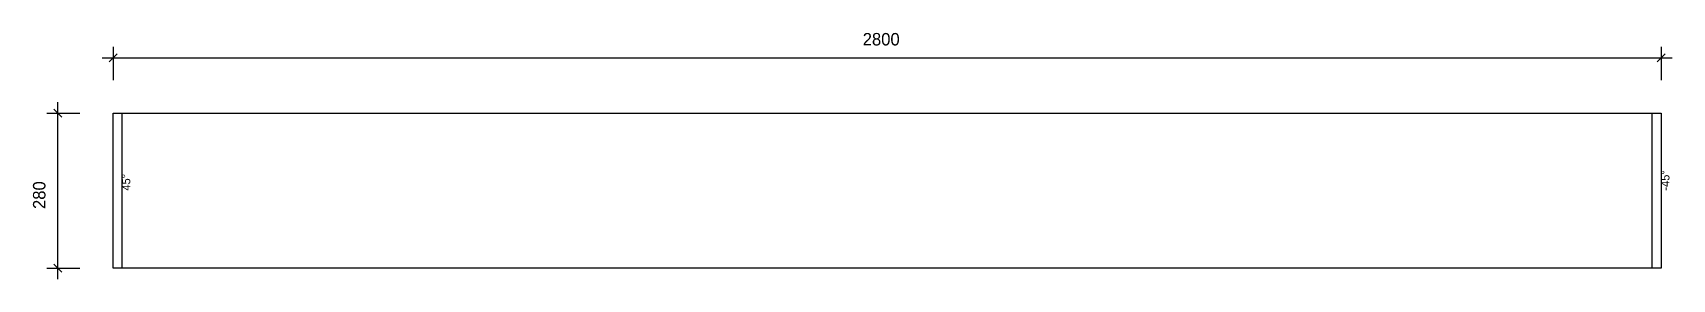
# Model space of a CAD drawing. Header units: millimetres. Extents: x -145 to 2820, y -20 to 425.
import ezdxf
from ezdxf.enums import TextEntityAlignment as Align

# ---------------------------------------------------------------- set-up
doc = ezdxf.new("R2010")
doc.units = ezdxf.units.MM
for name, color, linetype in [('CONTOUR', 7, 'CONTINUOUS'), ('CUT_MITRE', 7, 'CONTINUOUS'), ('DIMLINES', 7, 'CONTINUOUS'), ('DIMLINESTEXT', 7, 'CONTINUOUS')]:
    doc.layers.add(name, color=color, linetype=linetype)

msp = doc.modelspace()

# ---------------------------------------------------------------- linework, layer by layer
at = {"layer": 'CONTOUR', "color": 0, "linetype": '0'}
msp.add_lwpolyline([(0, 0), (0, 280), (2799.999, 280), (2799.999, 0), (0, 0)], dxfattribs=at)
at = {"layer": 'CUT_MITRE', "color": 1, "linetype": '1'}
for points in [[(16, 280), (16, 140), (16, 0), (0, 0), (0, 280), (16, 280)], [(2799.999, 280), (2799.999, 140), (2799.999, 0), (2783.999, 0), (2783.999, 280), (2799.999, 280)]]:
    msp.add_lwpolyline(points, dxfattribs=at)
at = {"layer": 'DIMLINES', "color": 0}
for p, q in [((7.071, 387.071), (-7.071, 372.929)), ((0, 400), (0, 340)), ((2807.07, 387.071), (2792.928, 372.929)), ((2799.999, 400), (2799.999, 340)), ((-20, 380), (2819.999, 380)), ((-100, -20), (-100, 300)), ((-120, 280), (-60, 280)), ((-107.071, 287.071), (-92.929, 272.929)), ((-120, 0), (-60, 0)), ((-107.071, 7.071), (-92.929, -7.071))]:
    msp.add_line(p, q, dxfattribs=at)

# ---------------------------------------------------------------- texts
at = {"layer": 'DIMLINESTEXT'}
msp.add_text('2800', height=22.5, dxfattribs=at).set_placement((1355.778, 425), align=Align.TOP_LEFT)
for s, height, p in [('280', 22.5, (-145, 106.834)), ('45°', 15, (16, 140)), ('-45°', 15, (2799.999, 140))]:
    msp.add_text(s, height=height, rotation=90, dxfattribs=at).set_placement(p, align=Align.TOP_LEFT)

doc.saveas('drawing.dxf')
